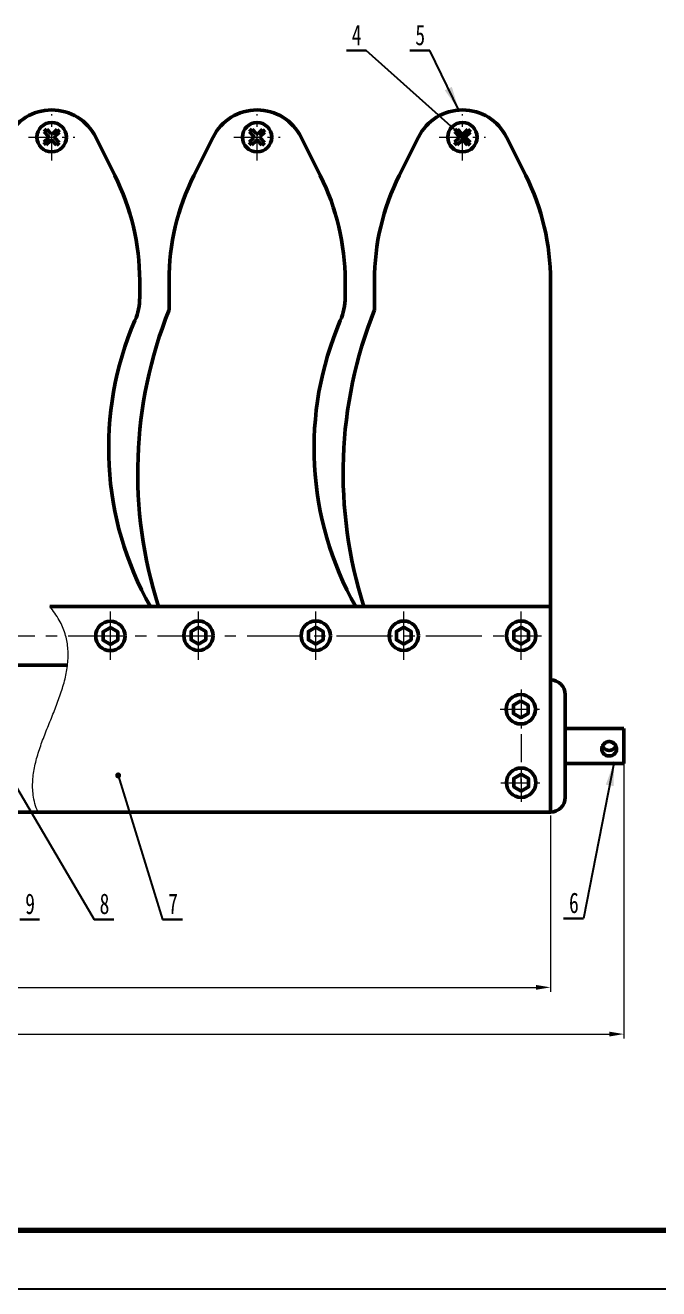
# Model space of a CAD drawing. Header units: millimetres. Extents: x 388 to 982, y 511 to 931.
# Drawn here: x 588.5 to 696.5, y 511.3 to 726.7 of the extents above; entities that cross this region are included whole.
import ezdxf

# ---------------------------------------------------------------- set-up
doc = ezdxf.new("R2010")
doc.units = ezdxf.units.MM
doc.header["$LTSCALE"] = 0.3
doc.linetypes.add('CENTER', pattern=[50.8, 31.75, -6.35, 6.35, -6.35])
doc.layers.add('10', color=7, linetype='Continuous')
for name, color, linetype, lineweight in [('尺寸线', 6, 'Continuous', 18), ('粗实线', 7, 'Continuous', 50), ('细实线', 3, 'Continuous', 18), ('细点画线', 1, 'CENTER', 18)]:
    doc.layers.add(name, color=color, linetype=linetype, lineweight=lineweight)
doc.styles.add('SLDTEXTSTYLE0', font='TXT', dxfattribs={"width": 0.7})
doc.styles.get("Standard").update_dxf_attribs({"font": 'txt', "bigfont": 'gbcbig.shx'})
doc.styles.add('我的样式', font='romans.shx', dxfattribs={"height": 2.5, "bigfont": 'chineset.shx'})
doc.dimstyles.new('SLDDIMSTYLE0', dxfattribs={"dimtxt": 0, "dimasz": 4.08, "dimexe": 0, "dimexo": 0.0625, "dimgap": 0, "dimtad": 0, "dimtih": 1, "dimtoh": 1, "dimdec": 0, "dimrnd": 1e-09, "dimzin": 0, "dimdsep": 46, "dimtxsty": 'Standard', "dimsah": 1, "dimcen": 0.09, "dimadec": 0, "dimazin": 0, "dimtfac": 4.08, "dimtdec": 0, "dimtofl": 0, "dimtmove": 0, "dimatfit": 3, "dimfxl": 1, "dimfrac": 2, "dimtolj": 1, "dimtzin": 0, "dimarcsym": 0})
doc.dimstyles.new('SLDDIMSTYLE1', dxfattribs={"dimtxt": 0, "dimasz": 1.016, "dimexe": 0, "dimexo": 0.0625, "dimgap": 0, "dimtad": 0, "dimtih": 1, "dimtoh": 1, "dimdec": 0, "dimrnd": 1e-09, "dimzin": 0, "dimdsep": 46, "dimtxsty": 'Standard', "dimblk1": 'DOT', "dimblk2": 'DOT', "dimsah": 1, "dimcen": 0.09, "dimadec": 0, "dimazin": 0, "dimtfac": 1.016, "dimtdec": 0, "dimtofl": 0, "dimtmove": 0, "dimatfit": 3, "dimldrblk": 'DOT', "dimfxl": 1, "dimfrac": 2, "dimtolj": 1, "dimtzin": 0, "dimarcsym": 0})
doc.dimstyles.new('我的样式', dxfattribs={"dimtxt": 2.5, "dimasz": 2.5, "dimexe": 0.75, "dimexo": 0.625, "dimtad": 1, "dimdec": 1, "dimlfac": 2, "dimdsep": 46, "dimtxsty": '我的样式', "dimcen": 2.5, "dimclrd": 256, "dimclre": 256, "dimclrt": 256, "dimadec": 0, "dimazin": 0, "dimtp": 0.018, "dimtm": 0.018, "dimtfac": 1, "dimtdec": 1, "dimtmove": 0, "dimatfit": 3, "dimfxl": 1, "dimlwd": 18, "dimlwe": 18, "dimarcsym": 0})

# ---------------------------------------------------------------- blocks, each defined once
blk = doc.blocks.new('SW_NOTE_3')
at = {"layer": '10', "color": 0}
for p, q in [((-3.38, 0), (0, 0)), ((0, 0), (-3.38, 0)), ((-3.38, 0), (0, 0)), ((0, 0), (-3.38, 0)), ((-3.38, 0), (0, 0)), ((0, 0), (-3.38, 0))]:
    blk.add_line(p, q, dxfattribs=at)
at = {"layer": '10', "color": 0, "insert": (-2.46, 4.42), "char_height": 3.5, "attachment_point": 1, "style": 'SLDTEXTSTYLE0'}
blk.add_mtext('4', dxfattribs=at)
blk = doc.blocks.new('_DOT')
at = {"color": 0, "linetype": 'ByBlock', "lineweight": -2}
blk.add_line((-0.5, 0), (-1, 0), dxfattribs=at)
at = {"color": 0, "linetype": 'ByBlock', "const_width": 0.5}
blk.add_lwpolyline([(-0.25, 0, 1), (0.25, 0, 1)], format="xyb", close=True, dxfattribs=at)
blk = doc.blocks.new('SW_NOTE_4')
at = {"layer": '10', "color": 0}
for p, q in [((-3.38, 0), (0, 0)), ((0, 0), (-3.38, 0)), ((-3.38, 0), (0, 0)), ((0, 0), (-3.38, 0)), ((-3.38, 0), (0, 0)), ((0, 0), (-3.38, 0))]:
    blk.add_line(p, q, dxfattribs=at)
at = {"layer": '10', "color": 0, "insert": (-2.46, 4.42), "char_height": 3.5, "attachment_point": 1, "style": 'SLDTEXTSTYLE0'}
blk.add_mtext('5', dxfattribs=at)
blk = doc.blocks.new('SW_NOTE_5')
at = {"layer": '10', "color": 0}
for p, q in [((-3.38, 0), (0, 0)), ((0, 0), (-3.38, 0)), ((-3.38, 0), (0, 0)), ((0, 0), (-3.38, 0)), ((-3.38, 0), (0, 0)), ((0, 0), (-3.38, 0))]:
    blk.add_line(p, q, dxfattribs=at)
at = {"layer": '10', "color": 0, "insert": (-2.46, 4.42), "char_height": 3.5, "attachment_point": 1, "style": 'SLDTEXTSTYLE0'}
blk.add_mtext('6', dxfattribs=at)
blk = doc.blocks.new('SW_NOTE_6')
at = {"layer": '10', "color": 0}
for p, q in [((0, 0), (3.38, 0)), ((3.38, 0), (0, 0)), ((0, 0), (3.38, 0)), ((3.38, 0), (0, 0)), ((0, 0), (3.38, 0)), ((3.38, 0), (0, 0))]:
    blk.add_line(p, q, dxfattribs=at)
at = {"layer": '10', "color": 0, "insert": (0.93, 4.42), "char_height": 3.5, "attachment_point": 1, "style": 'SLDTEXTSTYLE0'}
blk.add_mtext('7', dxfattribs=at)
blk = doc.blocks.new('SW_NOTE_7')
at = {"layer": '10', "color": 0}
for p, q in [((0, 0), (3.38, 0)), ((3.38, 0), (0, 0)), ((0, 0), (3.38, 0)), ((3.38, 0), (0, 0)), ((0, 0), (3.38, 0)), ((3.38, 0), (0, 0))]:
    blk.add_line(p, q, dxfattribs=at)
at = {"layer": '10', "color": 0, "insert": (0.93, 4.42), "char_height": 3.5, "attachment_point": 1, "style": 'SLDTEXTSTYLE0'}
blk.add_mtext('8', dxfattribs=at)
blk = doc.blocks.new('SW_NOTE_8')
at = {"layer": '10', "color": 0}
for p, q in [((0, 0), (3.38, 0)), ((3.38, 0), (0, 0)), ((0, 0), (3.38, 0)), ((3.38, 0), (0, 0)), ((0, 0), (3.38, 0)), ((3.38, 0), (0, 0))]:
    blk.add_line(p, q, dxfattribs=at)
at = {"layer": '10', "color": 0, "insert": (0.93, 4.42), "char_height": 3.5, "attachment_point": 1, "style": 'SLDTEXTSTYLE0'}
blk.add_mtext('9', dxfattribs=at)
blk = doc.blocks.new('*D34')
at = {"layer": 'Defpoints', "color": 0, "transparency": 16777216}
for p in [(473.04, 617.58), (678.04, 592.58), (678.04, 562.7)]:
    blk.add_point(p, dxfattribs=at)
at = {"layer": '尺寸线', "linetype": 'Continuous', "lineweight": 18, "transparency": 16777216}
for p, q in [((473.04, 616.96), (473.04, 561.95)), ((678.04, 591.96), (678.04, 561.95)), ((475.54, 562.7), (675.54, 562.7))]:
    blk.add_line(p, q, dxfattribs=at)
at = {"layer": '尺寸线', "transparency": 16777216}
for points in [[(475.54, 563.11), (475.54, 562.28), (473.04, 562.7)], [(675.54, 563.11), (675.54, 562.28), (678.04, 562.7)]]:
    blk.add_solid(points, dxfattribs=at)
at = {"layer": '尺寸线', "transparency": 16777216, "insert": (575.54, 564.57), "char_height": 2.5, "attachment_point": 5, "style": '我的样式'}
blk.add_mtext('410', dxfattribs=at)
blk = doc.blocks.new('*D35')
at = {"layer": 'Defpoints', "color": 0, "transparency": 16777216}
for p in [(690.54, 606.83), (460.54, 600.83), (690.54, 554.74)]:
    blk.add_point(p, dxfattribs=at)
at = {"layer": '尺寸线', "linetype": 'Continuous', "lineweight": 18, "transparency": 16777216}
for p, q in [((690.54, 606.21), (690.54, 553.99)), ((460.54, 600.21), (460.54, 553.99)), ((463.04, 554.74), (688.04, 554.74))]:
    blk.add_line(p, q, dxfattribs=at)
at = {"layer": '尺寸线', "transparency": 16777216}
for points in [[(463.04, 555.15), (463.04, 554.32), (460.54, 554.74)], [(688.04, 555.15), (688.04, 554.32), (690.54, 554.74)]]:
    blk.add_solid(points, dxfattribs=at)
at = {"layer": '尺寸线', "transparency": 16777216, "insert": (575.54, 556.61), "char_height": 2.5, "attachment_point": 5, "style": '我的样式'}
blk.add_mtext('460', dxfattribs=at)

msp = doc.modelspace()

# ---------------------------------------------------------------- linework, layer by layer
at = {"lineweight": 70}
msp.add_line((413.04, 521.342), (972.04, 521.342), dxfattribs=at)
at = {"color": 3, "lineweight": -3}
msp.add_line((388.04, 511.342), (982.04, 511.342), dxfattribs=at)
at = {"color": 7, "linetype": 'Continuous', "lineweight": 15}
msp.add_arc((663.687, 707.56), 0.15, 133.20148, 223.20148, dxfattribs=at)
at = {"layer": '粗实线'}
for p, q in [((591.75, 708.498), (592.202, 708.922)), ((592.496, 707.703), (591.75, 708.498)), ((592.202, 708.922), (592.948, 708.128)), ((593.16, 708.121), (593.955, 708.867)), ((594.379, 708.415), (593.585, 707.669)), ((593.955, 708.867), (594.379, 708.415)), ((626.75, 708.498), (627.202, 708.922)), ((627.496, 707.703), (626.75, 708.498)), ((627.202, 708.922), (627.948, 708.128)), ((628.16, 708.121), (628.955, 708.867)), ((629.379, 708.415), (628.585, 707.669)), ((628.955, 708.867), (629.379, 708.415)), ((661.75, 708.498), (662.202, 708.922)), ((662.496, 707.703), (661.75, 708.498)), ((662.202, 708.922), (662.948, 708.128)), ((663.16, 708.121), (663.955, 708.867)), ((664.379, 708.415), (663.585, 707.669)), ((663.955, 708.867), (664.379, 708.415)), ((591.695, 706.745), (592.49, 707.491)), ((592.12, 706.293), (591.695, 706.745)), ((592.914, 707.039), (592.12, 706.293)), ((593.872, 706.238), (593.126, 707.033)), ((593.578, 707.457), (594.324, 706.662)), ((594.324, 706.662), (593.872, 706.238)), ((603.814, 701.026), (600.537, 707.58)), ((620.537, 707.58), (617.26, 701.026)), ((626.695, 706.745), (627.49, 707.491)), ((627.12, 706.293), (626.695, 706.745)), ((627.914, 707.039), (627.12, 706.293)), ((628.872, 706.238), (628.126, 707.033)), ((628.578, 707.457), (629.324, 706.662)), ((629.324, 706.662), (628.872, 706.238)), ((638.814, 701.026), (635.537, 707.58)), ((655.537, 707.58), (652.26, 701.026)), ((661.695, 706.745), (662.49, 707.491)), ((662.12, 706.293), (661.695, 706.745)), ((662.914, 707.039), (662.12, 706.293)), ((663.872, 706.238), (663.126, 707.033)), ((663.578, 707.457), (664.324, 706.662)), ((664.324, 706.662), (663.872, 706.238)), ((673.814, 701.026), (670.537, 707.58)), ((608.037, 680.286), (608.037, 683.137)), ((613.037, 683.137), (613.037, 678.137)), ((643.037, 680.286), (643.037, 683.137)), ((648.037, 683.137), (648.037, 678.137)), ((678.037, 627.58), (678.037, 683.137)), ((678.037, 627.58), (592.728, 627.58)), ((678.037, 592.58), (678.037, 627.58)), ((578.037, 617.58), (595.707, 617.58)), ((680.537, 595.08), (680.537, 612.58)), ((690.537, 606.83), (680.537, 606.83)), ((690.537, 606.83), (690.537, 600.83)), ((680.537, 600.83), (690.537, 600.83)), ((483.037, 592.58), (590.685, 592.58)), ((590.685, 592.58), (678.037, 592.58))]:
    msp.add_line(p, q, dxfattribs=at)
for points in [[(603.035, 624.023), (601.786, 623.3), (601.788, 621.857), (603.039, 621.137), (604.288, 621.86), (604.286, 623.303)], [(618.035, 624.073), (616.786, 623.35), (616.788, 621.907), (618.039, 621.186), (619.288, 621.91), (619.286, 623.353)], [(638.035, 624.073), (636.786, 623.35), (636.788, 621.907), (638.039, 621.186), (639.288, 621.91), (639.286, 623.353)], [(653.035, 624.073), (651.786, 623.35), (651.788, 621.907), (653.039, 621.186), (654.288, 621.91), (654.286, 623.353)], [(673.035, 624.073), (671.786, 623.35), (671.788, 621.907), (673.039, 621.186), (674.288, 621.91), (674.286, 623.353)], [(672.959, 611.523), (671.71, 610.8), (671.712, 609.357), (672.963, 608.637), (674.212, 609.36), (674.21, 610.803)], [(673.035, 599.023), (671.786, 598.3), (671.788, 596.857), (673.039, 596.137), (674.288, 596.86), (674.286, 598.303)]]:
    msp.add_lwpolyline(points, close=True, dxfattribs=at)
for centre in [(593.037, 707.58), (628.037, 707.58), (663.037, 707.58), (603.037, 622.58), (618.037, 622.63), (638.037, 622.63), (653.037, 622.63), (673.037, 622.63), (672.961, 610.08), (673.037, 597.58)]:
    msp.add_circle(centre, 2.5, dxfattribs=at)
for centre, radius, start, end in [((593.037, 703.83), 8.385, 26.56505, 153.43495), ((628.037, 703.83), 8.385, 26.56505, 153.43495), ((663.037, 703.83), 8.385, 26.56505, 153.43495), ((592.387, 707.601), 0.15, 313.20148, 43.20148), ((593.017, 706.93), 0.15, 43.20148, 133.20148), ((593.058, 708.23), 0.15, 223.20148, 313.20148), ((593.687, 707.56), 0.15, 133.20148, 223.20148), ((627.387, 707.601), 0.15, 313.20148, 43.20148), ((628.017, 706.93), 0.15, 43.20148, 133.20148), ((628.058, 708.23), 0.15, 223.20148, 313.20148), ((628.687, 707.56), 0.15, 133.20148, 223.20148), ((662.387, 707.601), 0.15, 313.20148, 43.20148), ((663.017, 706.93), 0.15, 43.20148, 133.20148), ((663.058, 708.23), 0.15, 223.20148, 313.20148), ((568.037, 683.137), 40, 0, 26.56505), ((653.037, 683.137), 40, 153.43495, 180), ((603.037, 683.137), 40, 0, 26.56505), ((688.037, 683.137), 40, 153.43495, 180), ((638.037, 683.137), 40, 0, 26.56505), ((598.037, 680.286), 10, 336.73061, 0), ((633.037, 680.286), 10, 336.73061, 0), ((657.75, 654.608), 55, 156.73061, 209.43342), ((682.703, 650.359), 75, 158.26083, 197.68088), ((692.75, 654.608), 55, 156.73061, 209.43342), ((717.703, 650.359), 75, 158.26083, 197.68088), ((678.037, 612.58), 2.5, 0, 90), ((678.037, 595.08), 2.5, 270, 0)]:
    msp.add_arc(centre, radius, start, end, dxfattribs=at)
for points, knots in [([(689.173, 603.83), (689.217, 603.705), (689.305, 603.453), (689.281, 603.057), (689.141, 602.699), (688.886, 602.401), (688.53, 602.193), (688.114, 602.107), (687.705, 602.147), (687.341, 602.295), (687.038, 602.549), (686.832, 602.903), (686.764, 603.313), (686.834, 603.715), (687.021, 604.078), (687.318, 604.377), (687.706, 604.567), (688.127, 604.608), (688.52, 604.508), (688.861, 604.289), (689.07, 604.04), (689.153, 603.871), (689.173, 603.83)], [0, 0, 0, 0, 0.0499891, 0.1000383, 0.149189, 0.2006135, 0.2555227, 0.3099661, 0.3598646, 0.4085875, 0.4609303, 0.516344, 0.5696854, 0.619391, 0.6690433, 0.721967, 0.7774187, 0.8301606, 0.8788886, 0.9286863, 0.9826865, 1, 1, 1, 1]), ([(686.914, 603.827), (686.924, 603.797), (686.978, 603.639), (687.191, 603.397), (687.538, 603.153), (687.849, 603.076), (688.015, 603.073), (688.037, 603.073)], [0, 0, 0, 0, 0.06568217, 0.34943001, 0.65246938, 0.95325519, 1, 1, 1, 1]), ([(688.037, 603.073), (688.171, 603.086), (688.439, 603.113), (688.794, 603.32), (689.053, 603.571), (689.133, 603.777), (689.163, 603.851)], [0, 0, 0, 0, 0.27423873, 0.5478767, 0.83693826, 1, 1, 1, 1])]:
    msp.add_open_spline(points, degree=3, knots=knots, dxfattribs=at)
at = {"layer": '细实线'}
msp.add_open_spline([(590.685, 592.58), (590.503, 593.057), (590.146, 593.997), (589.801, 595.797), (589.746, 597.96), (590.127, 600.461), (590.821, 602.96), (591.728, 605.462), (592.742, 607.97), (593.764, 610.485), (594.693, 613.007), (595.427, 615.538), (595.859, 618.083), (595.875, 620.587), (595.391, 623.028), (594.382, 625.419), (593.298, 626.835), (592.728, 627.58)], degree=3, knots=[0, 0, 0, 0, 0.0415181, 0.0817909, 0.148683, 0.2168166, 0.2871959, 0.3597077, 0.433567, 0.5076787, 0.5809329, 0.6524945, 0.7221413, 0.7906782, 0.8552642, 0.9237705, 1, 1, 1, 1], dxfattribs=at)
at = {"layer": '细点画线', "ltscale": 0.5}
for p, q in [((593.037, 703.631), (593.037, 711.529)), ((628.037, 703.631), (628.037, 711.529)), ((663.037, 703.631), (663.037, 711.529)), ((589.088, 707.58), (596.986, 707.58)), ((624.088, 707.58), (631.986, 707.58)), ((659.088, 707.58), (666.986, 707.58)), ((673.037, 613.454), (673.037, 594.336)), ((669.474, 610.08), (676.448, 610.08)), ((669.55, 597.58), (676.524, 597.58))]:
    msp.add_line(p, q, dxfattribs=at)
at = {"layer": '细点画线'}
for p, q in [((603.037, 618.533), (603.037, 626.727)), ((618.037, 618.533), (618.037, 626.727)), ((638.037, 618.533), (638.037, 626.727)), ((653.037, 618.533), (653.037, 626.727)), ((673.037, 618.533), (673.037, 626.727)), ((473.935, 622.58), (676.501, 622.58)), ((673.037, 597.58), (673.035, 599.023))]:
    msp.add_line(p, q, dxfattribs=at)

# ---------------------------------------------------------------- block references
at = {"layer": '细实线'}
for name, p in [('SW_NOTE_3', (646.633, 722.331)), ('SW_NOTE_4', (657.462, 722.331)), ('SW_NOTE_8', (587.594, 574.277)), ('SW_NOTE_7', (600.271, 574.277)), ('SW_NOTE_6', (611.946, 574.277)), ('SW_NOTE_5', (683.653, 574.438))]:
    msp.add_blockref(name, p, dxfattribs=at)

# ---------------------------------------------------------------- dimensions: what is measured, and where the dimension line sits
at = {"layer": '尺寸线'}
for base, p1, p2, picture, middle in [((678.037, 562.695), (473.037, 617.58), (678.037, 592.58), '*D34', (575.537, 564.57)), ((690.537, 554.738), (460.537, 600.83), (690.537, 606.83), '*D35', (575.537, 556.613))]:
    dim = msp.add_linear_dim(base=base, p1=p1, p2=p2, dimstyle='我的样式', dxfattribs=at)
    dim.commit()
    dim.dimension.update_dxf_attribs({"geometry": picture, "text_midpoint": middle})

# ---------------------------------------------------------------- leaders
at = {"layer": '细实线'}
for points, dimstyle in [([(663.188, 707.547), (646.633, 722.331)], 'SLDDIMSTYLE1'), ([(662.419, 712.193), (657.462, 722.331)], 'SLDDIMSTYLE0'), ([(580.791, 607.447), (600.271, 574.277)], 'SLDDIMSTYLE1'), ([(688.904, 601.119), (683.653, 574.438)], 'SLDDIMSTYLE0'), ([(604.366, 598.814), (611.946, 574.277)], 'SLDDIMSTYLE1')]:
    msp.add_leader(points, dimstyle=dimstyle, dxfattribs=at)

doc.saveas('drawing.dxf')
